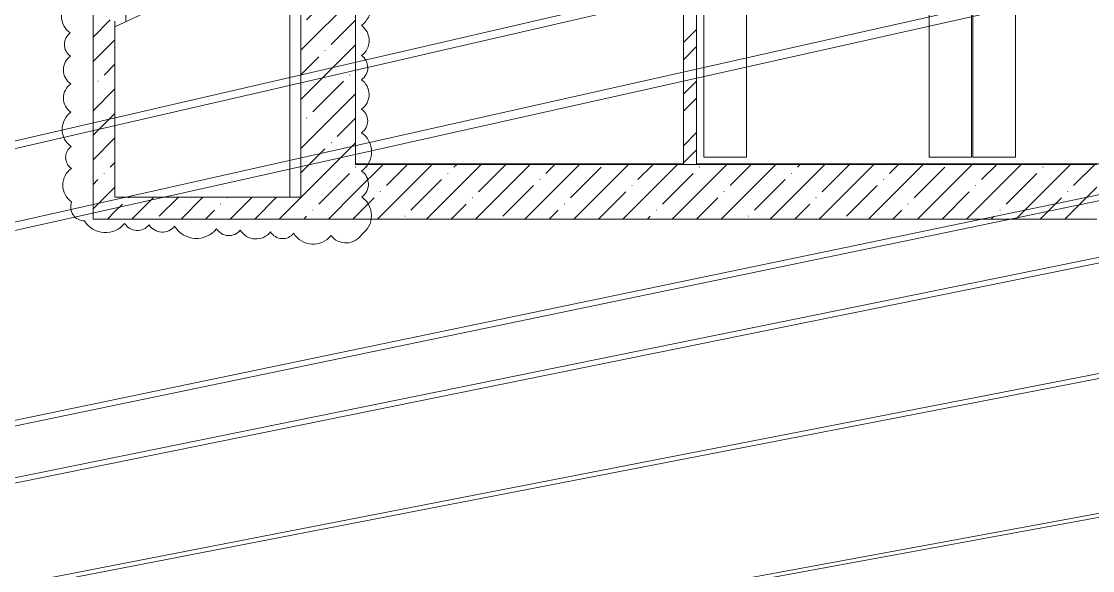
# Model space of a CAD drawing. Header units: millimetres. Extents: x -515342 to 330399, y -224905 to 507333.
# Drawn here: x -376523 to -366726, y -188794 to -183772 of the extents above; entities that cross this region are included whole.
import ezdxf

# ---------------------------------------------------------------- set-up
doc = ezdxf.new("R2010")
doc.units = ezdxf.units.MM
doc.linetypes.add('ASVP_Штриховая_ш3 п1_5', pattern=[4.5, 3, -1.5])
doc.layers.get('0').update_dxf_attribs({"lineweight": 0})
for name, color, linetype, lineweight in [('Лестницы', 7, 'Continuous', 0), ('Линии разделители', 7, 'ASVP_Штриховая_ш3 п1_5', 0), ('Мебель', 7, 'Continuous', 0), ('Ответы', 4, 'Continuous', 0), ('Перекрытие', 7, 'Continuous', 0), ('Стены внутренние', 7, 'Continuous', 0), ('Стены несущие', 7, 'Continuous', 0), ('Стены перегородки', 7, 'Continuous', 0), ('экспертиза ДУ', 1, 'Continuous', 0)]:
    doc.layers.add(name, color=color, linetype=linetype, lineweight=lineweight)
pattern_1 = [(45, (0, 0), (-224.5064, 224.5064), []), (45, (224.5, 0), (-224.5064, 224.5064), [396.875, -79.375, 3.353, -76.022])]

# ---------------------------------------------------------------- blocks, each defined once
blk = doc.blocks.new('СД_Люблино_Фасады_rvt-1-О_АР_П_-1_-3_000_План -1 этажа')
at = {"layer": 'Стены внутренние'}
h = blk.add_hatch(dxfattribs=at)
h.set_pattern_fill('FP_1', color=256, style=0, pattern_type=2)
h.set_pattern_definition(pattern_1)
h.paths.add_polyline_path([(195, -305), (195, 7050), (-305, 7050), (-305, -305)])
h.paths.add_polyline_path([(195, 8550), (195, 12113.4), (-305, 12113.4), (-305, 8550)])
h.paths.add_polyline_path([(195, 13353.4), (195, 15405), (-305, 15405), (-305, 13353.4), (67.3, 13353.4)])
h = blk.add_hatch(dxfattribs=at)
h.set_pattern_fill('FP_1', color=256, style=0, pattern_type=2)
h.set_pattern_definition(pattern_1)
h.paths.add_polyline_path([(-2205, -305), (-2005, -305), (-2005, 8700), (-2205, 8700), (-2205, -196)])
h = blk.add_hatch(dxfattribs=at)
h.set_pattern_fill('FP_1', color=256, style=0, pattern_type=2)
h.set_pattern_definition(pattern_1)
h.paths.add_polyline_path([(16112.9, -305), (16335, -305), (16335, 195), (8215, 195), (8215, -305), (15679.3, -305)])
h.paths.add_polyline_path([(6975, -305), (6975, 195), (195, 195), (195, -305), (934.6, -305)])
h = blk.add_hatch(dxfattribs=at)
h.set_pattern_fill('FP_1', color=256, style=0, pattern_type=2)
h.set_pattern_definition(pattern_1)
h.paths.add_polyline_path([(-305, -305), (-305, -105), (-2005, -105), (-2005, -305)])
at = {"layer": 'Лестницы'}
for p, q in [((-2005, 1453.9), (-1318.3, 1774.1)), ((-2005, 1503.9), (-2005, 1453.9))]:
    blk.add_line(p, q, dxfattribs=at)
at = {"layer": 'Перекрытие'}
blk.add_line((-405, -105), (-405, 1950), dxfattribs=at)
at = {"layer": 'Стены несущие'}
for p, q in [((-2205, 8700), (-2205, -305)), ((-305, 7050), (-305, -105)), ((195, 195), (195, 7050)), ((-2005, -105), (-2005, 1453.9)), ((6975, 195), (195, 195)), ((-305, -105), (-2005, -105)), ((-2205, -305), (-2005, -305)), ((-2005, -305), (-305, -305)), ((-305, -305), (195, -305)), ((195, -305), (6975, -305))]:
    blk.add_line(p, q, dxfattribs=at)
blk = doc.blocks.new('Shelf _1_ - 1850 x 1850 x 390mm-9691389-О_АР_П_-1_-3_000_План -1 этажа')
at = {"layer": 'Мебель'}
for p, q in [((-677.9, 124.9), (1172.1, 124.9)), ((-677.9, 124.9), (-677.9, -265.1)), ((1172.1, -265.1), (1172.1, 124.9)), ((1172.1, -265.1), (-677.9, -265.1))]:
    blk.add_line(p, q, dxfattribs=at)

msp = doc.modelspace()

# ---------------------------------------------------------------- hatches: boundary and pattern name
at = {"layer": 'Стены внутренние'}
h = msp.add_hatch(dxfattribs=at)
h.set_pattern_fill('FP_2', color=256, style=0, pattern_type=2)
h.set_pattern_definition([(45, (-373662.94, -185274.45), (-235.732, 235.732), []), (45, (-373505.78, -185274.45), (-235.732, 235.732), [])])
h.paths.add_polyline_path([(-370467.9357, -185079.4503), (-370347.9357, -185079.4503), (-370347.9357, -179069.4503), (-370467.9357, -179069.4503), (-370467.9357, -183768.5955)])

# ---------------------------------------------------------------- linework, layer by layer
msp.add_lwpolyline([(-375567.4847, -179424.4503), (-375567.4847, -183773.7015)])
at = {"layer": 'Линии разделители'}
for p, q in [((-370467.9357, -185074.4503), (-373467.9357, -185074.4503)), ((-365107.9357, -185074.4503), (-370347.9357, -185074.4503))]:
    msp.add_line(p, q, dxfattribs=at)
at = {"layer": 'Ответы'}
msp.add_lwpolyline([(-373415.0816, -183472.0629, -0.52056705), (-373414.3253, -183808.2478, -0.52056705), (-373413.7081, -184082.6146, -0.52056705), (-373413.2066, -184305.5579, -0.52056705), (-373412.6024, -184574.114, -0.52056705), (-373412.1178, -184789.5497, -0.52056705), (-373411.3292, -185140.0722, -0.52056705), (-373410.7949, -185377.5788, -0.52056705), (-373410.0266, -185719.1228, -0.52056705), (-373691.7192, -185729.6166, -0.52056705), (-374032.8021, -185709.5426, -0.52056705), (-374244.1372, -185697.1047, -0.52056705), (-374521.6135, -185680.7741, -0.52056705), (-374738.4568, -185668.0121, -0.52056705), (-375121.8871, -185645.4457, -0.52056705), (-375354.8042, -185631.7376, -0.52056705), (-375579.0811, -185618.5381, -0.52056705), (-375946.2305, -185596.9299, -0.52056705), (-376063.7449, -185422.3052, -0.52056705), (-376066.2118, -185115.9459, -0.52056705), (-376067.824, -184915.7205, -0.52056705), (-376070.3493, -184602.1102, -0.52056705), (-376072.4357, -184342.9982, -0.52056705), (-376074.4793, -184089.1962, -0.52056705), (-376076.1833, -183877.5755, -0.52056705), (-376078.6486, -183571.4176, -0.52056705)], format="xyb", dxfattribs=at)
at = {"layer": 'Перекрытие'}
for p, q in [((-373467.9357, -185074.4503), (-370467.9357, -185074.4503)), ((-370347.9357, -185074.4503), (-365107.9357, -185074.4503))]:
    msp.add_line(p, q, dxfattribs=at)
at = {"layer": 'Стены перегородки'}
for p, q in [((-370467.9357, -179069.4503), (-370467.9357, -185079.4503)), ((-370347.9357, -185079.4503), (-370347.9357, -179069.4503)), ((-370467.9357, -185079.4503), (-370347.9357, -185079.4503))]:
    msp.add_line(p, q, dxfattribs=at)
at = {"layer": 'экспертиза ДУ'}
for points in [[(-287553.6618, -173763.0558), (-488305.5791, -210666.1805)], [(-488305.5791, -210666.1805), (-288427.4875, -173865.1235)], [(-330024.4632, -174211.9626), (-488305.5791, -210666.1805)], [(-300753.1676, -174231.6771), (-488305.5791, -210666.1805)], [(-312924.1615, -174254.9086), (-488305.5791, -210666.1805)], [(-488305.5791, -210666.1805), (-330898.289, -174314.0302)], [(-309270.3976, -174331.5252), (-488305.5791, -210666.1805)], [(-488305.5791, -210666.1805), (-301626.9933, -174333.7448)], [(-488305.5791, -210666.1805), (-313797.9872, -174356.9763)], [(-488305.5791, -210666.1805), (-310144.2234, -174433.5929)], [(-355432.6186, -180954.9807), (-488305.5791, -210666.1805)], [(-488305.5791, -210666.1805), (-356306.4444, -181057.0484)]]:
    msp.add_lwpolyline(points, dxfattribs=at)

# ---------------------------------------------------------------- block references
msp.add_blockref('СД_Люблино_Фасады_rvt-1-О_АР_П_-1_-3_000_План -1 этажа', (-373662.9357, -185274.4503))
at = {"layer": 'Мебель', "rotation": 270.0000000000001}
for p in [(-370017.6234, -183840.5675), (-367957.146, -183840.5675), (-367557.146, -183840.5675)]:
    msp.add_blockref('Shelf _1_ - 1850 x 1850 x 390mm-9691389-О_АР_П_-1_-3_000_План -1 этажа', p, dxfattribs=at)

doc.saveas('drawing.dxf')
